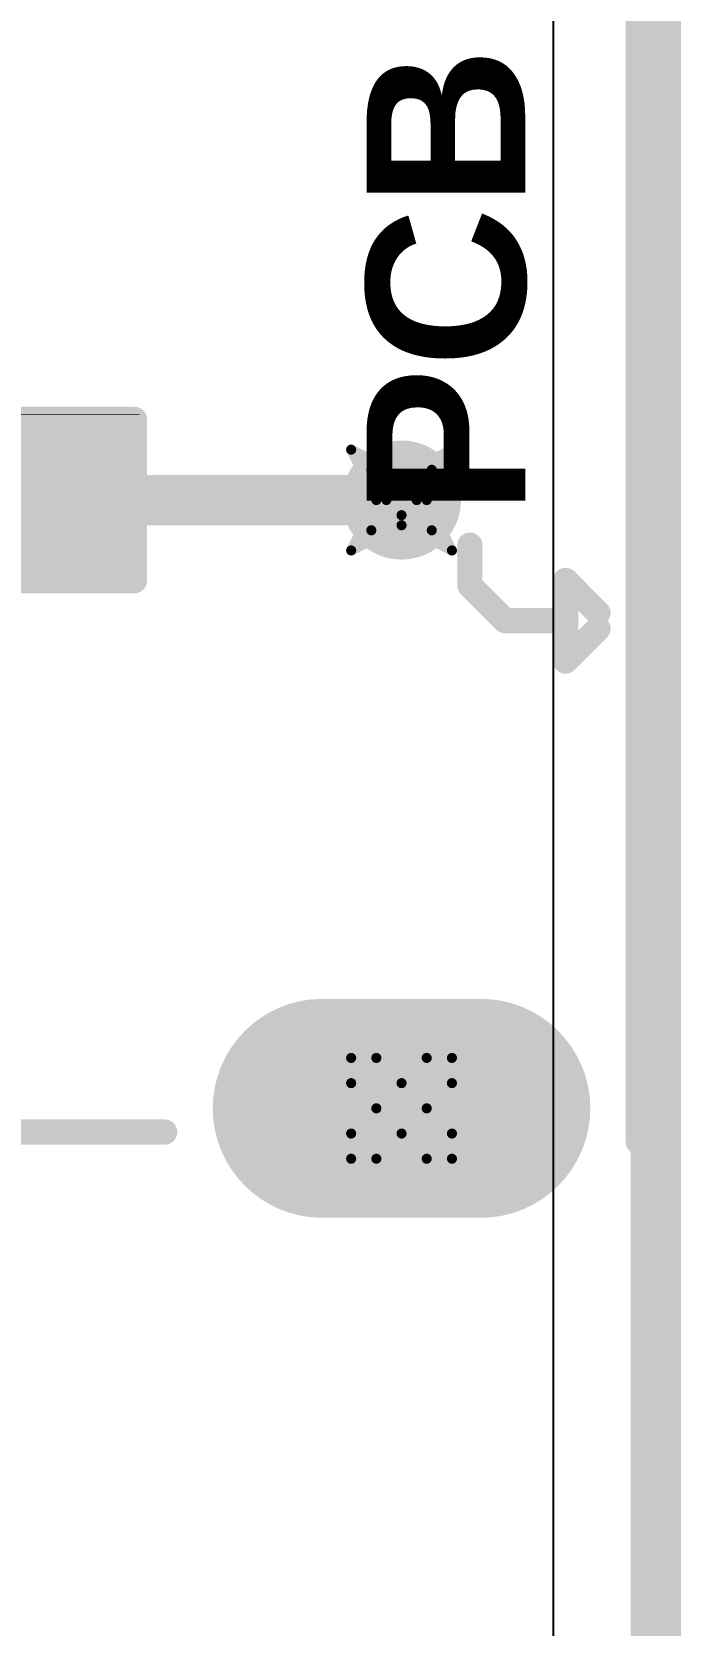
# Model space of a CAD drawing. Header units: inches. Extents: x -2 to 5376, y -4 to 5426.
# Drawn here: x 135.28 to 138.56, y 20.8 to 28.82 of the extents above; entities that cross this region are included whole.
import ezdxf

# ---------------------------------------------------------------- set-up
doc = ezdxf.new("R2010")
doc.units = ezdxf.units.IN
for name, color, linetype in [('Board Outline', 216, 'Continuous'), ('Bottom Layer', 5, 'Continuous'), ('Bottom Overlay', 54, 'Continuous'), ('Bottom Paste', 16, 'Continuous'), ('Bottom Solder', 6, 'Continuous'), ('Drill Drawing', 1, 'Continuous'), ('Layer 1', 16, 'Continuous'), ('Layer 2', 76, 'Continuous'), ('Mechanical 13', 56, 'Continuous'), ('Multi-Layer', 9, 'Continuous'), ('Pad Holes', 156, 'Continuous'), ('Top Layer', 1, 'Continuous'), ('Top Overlay', 2, 'Continuous'), ('Top Solder', 216, 'Continuous'), ('Via Holes', 16, 'Continuous')]:
    doc.layers.add(name, color=color, linetype=linetype)
doc.styles.add('Arial_Bold', font='', dxfattribs={"height": 0.2})
doc.styles.get('Arial_Bold').set_extended_font_data('Arial', bold=True)

# ---------------------------------------------------------------- blocks, each defined once
blk = doc.blocks.new('R___0402_B_169')
at = {"layer": 'Bottom Layer'}
for points in [[(-0.2413, 0.3175), (-0.2413, -0.3175), (-0.6985, -0.3175), (-0.6985, 0.3175)], [(0.6985, 0.3175), (0.6985, -0.3175), (0.2413, -0.3175), (0.2413, 0.3175)]]:
    blk.add_hatch(color=5, dxfattribs=at).paths.add_polyline_path(points)
at = {"layer": 'Bottom Paste'}
for points in [[(-0.2413, 0.3175), (-0.2413, -0.3175), (-0.6985, -0.3175), (-0.6985, 0.3175)], [(0.6985, 0.3175), (0.6985, -0.3175), (0.2413, -0.3175), (0.2413, 0.3175)]]:
    blk.add_hatch(color=16, dxfattribs=at).paths.add_polyline_path(points)
at = {"layer": 'Bottom Solder'}
for points in [[(-0.1863, 0.3725), (-0.1863, -0.3725), (-0.7535, -0.3725), (-0.7535, 0.3725)], [(0.7535, 0.3725), (0.7535, -0.3725), (0.1863, -0.3725), (0.1863, 0.3725)]]:
    blk.add_hatch(color=6, dxfattribs=at).paths.add_polyline_path(points)
at = {"layer": 'Bottom Overlay'}
for points in [[(-0.7874, -0.4064, 0.127, 0.127, 0), (-0.7874, 0.4064, 0.127, 0.127, 0)], [(-0.7874, 0.4064, 0.127, 0.127, 0), (0.7874, 0.4064, 0.127, 0.127, 0)], [(-0.8128, 0.4318, 0.00323, 0.00323, 0), (0.8128, 0.4318, 0.00323, 0.00323, 0)], [(0.7874, -0.4064, 0.127, 0.127, 0), (0.7874, 0.4064, 0.127, 0.127, 0)], [(-0.7874, -0.4064, 0.127, 0.127, 0), (0.7874, -0.4064, 0.127, 0.127, 0)]]:
    blk.add_lwpolyline(points, format="xyseb", dxfattribs=at)
for points in [[(-0.8191, 0.4064, 0.0635, 0.0635, 1), (-0.7556, 0.4064, 0.0635, 0.0635, 1)], [(-0.8191, 0.4064, 0.0635, 0.0635, 1), (-0.7556, 0.4064, 0.0635, 0.0635, 1)], [(-0.8136, 0.4318, 0.00161, 0.00161, 1), (-0.812, 0.4318, 0.00161, 0.00161, 1)], [(0.7556, 0.4064, 0.0635, 0.0635, 1), (0.8191, 0.4064, 0.0635, 0.0635, 1)], [(0.7556, 0.4064, 0.0635, 0.0635, 1), (0.8191, 0.4064, 0.0635, 0.0635, 1)], [(0.812, 0.4318, 0.00161, 0.00161, 1), (0.8136, 0.4318, 0.00161, 0.00161, 1)], [(-0.8191, -0.4064, 0.0635, 0.0635, 1), (-0.7556, -0.4064, 0.0635, 0.0635, 1)], [(-0.8191, -0.4064, 0.0635, 0.0635, 1), (-0.7556, -0.4064, 0.0635, 0.0635, 1)], [(0.7556, -0.4064, 0.0635, 0.0635, 1), (0.8191, -0.4064, 0.0635, 0.0635, 1)], [(0.7556, -0.4064, 0.0635, 0.0635, 1), (0.8191, -0.4064, 0.0635, 0.0635, 1)]]:
    blk.add_lwpolyline(points, format="xyseb", close=True, dxfattribs=at)
blk = doc.blocks.new('TYPE_C_31_M_12__255')
at = {"layer": 'Bottom Layer'}
h = blk.add_hatch(color=5, dxfattribs=at)
edge = h.paths.add_edge_path()
edge.add_arc((-4.325, -2.775), 0.45, 180, 360)
edge.add_line((-3.875, -2.775), (-3.875, -1.975))
edge.add_arc((-4.325, -1.975), 0.45, 0, 180)
edge.add_line((-4.775, -1.975), (-4.775, -2.775))
at = {"layer": 'Bottom Solder'}
h = blk.add_hatch(color=6, dxfattribs=at)
edge = h.paths.add_edge_path()
edge.add_arc((-4.325, -2.775), 0.5516, 180, 360)
edge.add_line((-3.7734, -2.775), (-3.7734, -1.975))
edge.add_arc((-4.325, -1.975), 0.5516, 0, 180)
edge.add_line((-4.8766, -1.975), (-4.8766, -2.775))
at = {"layer": 'Layer 1'}
h = blk.add_hatch(color=16, dxfattribs=at)
edge = h.paths.add_edge_path()
edge.add_arc((-4.325, -2.775), 0.45, 180, 360)
edge.add_line((-3.875, -2.775), (-3.875, -1.975))
edge.add_arc((-4.325, -1.975), 0.45, 0, 180)
edge.add_line((-4.775, -1.975), (-4.775, -2.775))
at = {"layer": 'Layer 2'}
h = blk.add_hatch(color=76, dxfattribs=at)
edge = h.paths.add_edge_path()
edge.add_arc((-4.325, -2.775), 0.45, 180, 360)
edge.add_line((-3.875, -2.775), (-3.875, -1.975))
edge.add_arc((-4.325, -1.975), 0.45, 0, 180)
edge.add_line((-4.775, -1.975), (-4.775, -2.775))
at = {"layer": 'Multi-Layer'}
h = blk.add_hatch(color=9, dxfattribs=at)
edge = h.paths.add_edge_path()
edge.add_arc((-4.325, -2.775), 0.45, 180, 360)
edge.add_line((-3.875, -2.775), (-3.875, -1.975))
edge.add_arc((-4.325, -1.975), 0.45, 0, 180)
edge.add_line((-4.775, -1.975), (-4.775, -2.775))
at = {"layer": 'Pad Holes'}
h = blk.add_hatch(color=7, dxfattribs=at)
edge = h.paths.add_edge_path()
edge.add_arc((-4.325, -2.775), 0.3, 180, 360)
edge.add_line((-4.025, -2.775), (-4.025, -1.975))
edge.add_arc((-4.325, -1.975), 0.3, 0, 180)
edge.add_line((-4.625, -1.975), (-4.625, -2.775))
at = {"layer": 'Top Layer'}
h = blk.add_hatch(color=1, dxfattribs=at)
edge = h.paths.add_edge_path()
edge.add_arc((-4.325, -2.775), 0.45, 180, 360)
edge.add_line((-3.875, -2.775), (-3.875, -1.975))
edge.add_arc((-4.325, -1.975), 0.45, 0, 180)
edge.add_line((-4.775, -1.975), (-4.775, -2.775))
at = {"layer": 'Top Solder'}
h = blk.add_hatch(color=216, dxfattribs=at)
edge = h.paths.add_edge_path()
edge.add_arc((-4.325, -2.775), 0.5516, 180, 360)
edge.add_line((-3.7734, -2.775), (-3.7734, -1.975))
edge.add_arc((-4.325, -1.975), 0.5516, 0, 180)
edge.add_line((-4.8766, -1.975), (-4.8766, -2.775))
at = {"layer": 'Mechanical 13'}
for points in [[(-1.6906, -2.7196, 0.127, 0.127, 0), (-1.8684, -2.8974, 0.127, 0.127, 0)], [(-1.6906, -2.7196, 0.127, 0.127, 0), (-1.4874, -2.7196, 0.127, 0.127, 0)], [(-1.8684, -2.8974, 0.127, 0.127, 0), (-1.8684, -3.2022, 0.127, 0.127, 0)], [(-2.0716, -3.2022, 0.127, 0.127, 0), (-1.9084, -3.3654, 0.127, 0.127, 0)], [(-2.0716, -3.2022, 0.127, 0.127, 0), (-1.8684, -3.2022, 0.127, 0.127, 0)], [(-1.8684, -3.2022, 0.127, 0.127, 0), (-1.6652, -3.2022, 0.127, 0.127, 0)], [(-1.6652, -3.2022, 0.127, 0.127, 0), (-1.8284, -3.3654, 0.127, 0.127, 0)]]:
    blk.add_lwpolyline(points, format="xyseb", dxfattribs=at)
for points in [[(-1.7223, -2.7196, 0.0635, 0.0635, 1), (-1.6588, -2.7196, 0.0635, 0.0635, 1)], [(-1.7223, -2.7196, 0.0635, 0.0635, 1), (-1.6588, -2.7196, 0.0635, 0.0635, 1)], [(-1.5191, -2.7196, 0.0635, 0.0635, 1), (-1.4556, -2.7196, 0.0635, 0.0635, 1)], [(-1.9001, -2.8974, 0.0635, 0.0635, 1), (-1.8366, -2.8974, 0.0635, 0.0635, 1)], [(-1.9001, -2.8974, 0.0635, 0.0635, 1), (-1.8366, -2.8974, 0.0635, 0.0635, 1)], [(-2.1033, -3.2022, 0.0635, 0.0635, 1), (-2.0398, -3.2022, 0.0635, 0.0635, 1)], [(-2.1033, -3.2022, 0.0635, 0.0635, 1), (-2.0398, -3.2022, 0.0635, 0.0635, 1)], [(-1.9001, -3.2022, 0.0635, 0.0635, 1), (-1.8366, -3.2022, 0.0635, 0.0635, 1)], [(-1.9001, -3.2022, 0.0635, 0.0635, 1), (-1.8366, -3.2022, 0.0635, 0.0635, 1)], [(-1.9001, -3.2022, 0.0635, 0.0635, 1), (-1.8366, -3.2022, 0.0635, 0.0635, 1)], [(-1.6969, -3.2022, 0.0635, 0.0635, 1), (-1.6334, -3.2022, 0.0635, 0.0635, 1)], [(-1.6969, -3.2022, 0.0635, 0.0635, 1), (-1.6334, -3.2022, 0.0635, 0.0635, 1)], [(-1.9401, -3.3654, 0.0635, 0.0635, 1), (-1.8766, -3.3654, 0.0635, 0.0635, 1)], [(-1.8601, -3.3654, 0.0635, 0.0635, 1), (-1.7966, -3.3654, 0.0635, 0.0635, 1)]]:
    blk.add_lwpolyline(points, format="xyseb", close=True, dxfattribs=at)
at = {"layer": 'Top Overlay'}
for points in [[(-4.4446, 0.4446, 0.127, 0.127, 0), (-4.4446, -1.181, 0.127, 0.127, 0)], [(-4.4954, -3.569, 0.127, 0.127, 0), (4.4954, -3.569, 0.127, 0.127, 0)]]:
    blk.add_lwpolyline(points, format="xyseb", dxfattribs=at)
for points in [[(-4.4763, -1.181, 0.0635, 0.0635, 1), (-4.4128, -1.181, 0.0635, 0.0635, 1)], [(-4.5271, -3.569, 0.0635, 0.0635, 1), (-4.4636, -3.569, 0.0635, 0.0635, 1)]]:
    blk.add_lwpolyline(points, format="xyseb", close=True, dxfattribs=at)
at = {"layer": 'Mechanical 13', "style": 'Arial_Bold'}
blk.add_text('PCB Edge', height=0.8, dxfattribs=at).set_placement((-1.3382, -2.9986))

msp = doc.modelspace()

# ---------------------------------------------------------------- hatches: boundary and pattern name
at = {"layer": 'Bottom Layer'}
h = msp.add_hatch(color=5, dxfattribs=at)
edge = h.paths.add_edge_path()
edge.add_arc((137.1474, 26.464), 0.3, 0, 360)
at = {"layer": 'Layer 1'}
h = msp.add_hatch(color=16, dxfattribs=at)
edge = h.paths.add_edge_path()
edge.add_arc((137.1474, 26.464), 0.3, 0, 360)
at = {"layer": 'Layer 2'}
h = msp.add_hatch(color=76, dxfattribs=at)
edge = h.paths.add_edge_path()
edge.add_arc((137.1474, 26.464), 0.3, 0, 360)
at = {"layer": 'Top Layer'}
h = msp.add_hatch(color=1, dxfattribs=at)
edge = h.paths.add_edge_path()
edge.add_arc((137.1474, 26.464), 0.3, 0, 360)
at = {"layer": 'Via Holes'}
h = msp.add_hatch(color=7, dxfattribs=at)
edge = h.paths.add_edge_path()
edge.add_arc((137.1474, 26.464), 0.15, 0, 360)

# ---------------------------------------------------------------- linework, layer by layer
at = {"layer": 'Board Outline'}
msp.add_lwpolyline([(138.43, -0.4428, 0.254, 0.254, 0), (138.43, 93.4612, 0.254, 0.254, 0)], format="xyseb", dxfattribs=at)
at = {"layer": 'Bottom Layer'}
msp.add_line((137.9121, 44.8056), (137.9121, 13.1313), dxfattribs=at)
msp.add_lwpolyline([(135.4836, 26.464, 0.254, 0.254, 0), (137.1474, 26.464, 0.254, 0.254, 0)], format="xyseb", dxfattribs=at)
for points in [[(135.4201, 26.464, 0.127, 0.127, 1), (135.5471, 26.464, 0.127, 0.127, 1)], [(137.0839, 26.464, 0.127, 0.127, 1), (137.2109, 26.464, 0.127, 0.127, 1)]]:
    msp.add_lwpolyline(points, format="xyseb", close=True, dxfattribs=at)
at = {"layer": 'Drill Drawing'}
for points in [[(136.8934, 26.718, 0.0508, 0.0508, 0), (137.1474, 26.591, 0.0508, 0.0508, 0)], [(136.8934, 26.718, 0.0508, 0.0508, 0), (137.0204, 26.464, 0.0508, 0.0508, 0)], [(137.1474, 26.591, 0.0508, 0.0508, 0), (137.4014, 26.718, 0.0508, 0.0508, 0)], [(137.2744, 26.464, 0.0508, 0.0508, 0), (137.4014, 26.718, 0.0508, 0.0508, 0)], [(136.995, 26.6164, 0.0508, 0.0508, 0), (137.1474, 26.5402, 0.0508, 0.0508, 0)], [(136.995, 26.6164, 0.0508, 0.0508, 0), (137.0712, 26.464, 0.0508, 0.0508, 0)], [(137.1474, 26.5402, 0.0508, 0.0508, 0), (137.2998, 26.6164, 0.0508, 0.0508, 0)], [(137.2236, 26.464, 0.0508, 0.0508, 0), (137.2998, 26.6164, 0.0508, 0.0508, 0)], [(136.8934, 26.21, 0.0508, 0.0508, 0), (137.0204, 26.464, 0.0508, 0.0508, 0)], [(136.995, 26.3116, 0.0508, 0.0508, 0), (137.0712, 26.464, 0.0508, 0.0508, 0)], [(136.995, 26.3116, 0.0508, 0.0508, 0), (137.1474, 26.3878, 0.0508, 0.0508, 0)], [(137.1474, 26.3878, 0.0508, 0.0508, 0), (137.2998, 26.3116, 0.0508, 0.0508, 0)], [(137.2236, 26.464, 0.0508, 0.0508, 0), (137.2998, 26.3116, 0.0508, 0.0508, 0)], [(137.2744, 26.464, 0.0508, 0.0508, 0), (137.4014, 26.21, 0.0508, 0.0508, 0)], [(136.8934, 26.21, 0.0508, 0.0508, 0), (137.1474, 26.337, 0.0508, 0.0508, 0)], [(137.1474, 26.337, 0.0508, 0.0508, 0), (137.4014, 26.21, 0.0508, 0.0508, 0)], [(136.8934, 23.5262, 0.0508, 0.0508, 0), (136.8934, 23.6532, 0.0508, 0.0508, 0)], [(136.8934, 23.6532, 0.0508, 0.0508, 0), (137.0204, 23.6532, 0.0508, 0.0508, 0)], [(137.0204, 23.6532, 0.0508, 0.0508, 0), (137.1474, 23.5262, 0.0508, 0.0508, 0)], [(137.1474, 23.5262, 0.0508, 0.0508, 0), (137.2744, 23.6532, 0.0508, 0.0508, 0)], [(137.2744, 23.6532, 0.0508, 0.0508, 0), (137.4014, 23.6532, 0.0508, 0.0508, 0)], [(137.4014, 23.5262, 0.0508, 0.0508, 0), (137.4014, 23.6532, 0.0508, 0.0508, 0)], [(136.8934, 23.5262, 0.0508, 0.0508, 0), (137.0204, 23.3992, 0.0508, 0.0508, 0)], [(137.2744, 23.3992, 0.0508, 0.0508, 0), (137.4014, 23.5262, 0.0508, 0.0508, 0)], [(136.8934, 23.2722, 0.0508, 0.0508, 0), (137.0204, 23.3992, 0.0508, 0.0508, 0)], [(137.2744, 23.3992, 0.0508, 0.0508, 0), (137.4014, 23.2722, 0.0508, 0.0508, 0)], [(136.8934, 23.1452, 0.0508, 0.0508, 0), (136.8934, 23.2722, 0.0508, 0.0508, 0)], [(137.0204, 23.1452, 0.0508, 0.0508, 0), (137.1474, 23.2722, 0.0508, 0.0508, 0)], [(137.1474, 23.2722, 0.0508, 0.0508, 0), (137.2744, 23.1452, 0.0508, 0.0508, 0)], [(137.4014, 23.1452, 0.0508, 0.0508, 0), (137.4014, 23.2722, 0.0508, 0.0508, 0)], [(136.8934, 23.1452, 0.0508, 0.0508, 0), (137.0204, 23.1452, 0.0508, 0.0508, 0)], [(137.2744, 23.1452, 0.0508, 0.0508, 0), (137.4014, 23.1452, 0.0508, 0.0508, 0)]]:
    msp.add_lwpolyline(points, format="xyseb", dxfattribs=at)
for points in [[(136.8807, 26.718, 0.0254, 0.0254, 1), (136.9061, 26.718, 0.0254, 0.0254, 1)], [(136.8807, 26.718, 0.0254, 0.0254, 1), (136.9061, 26.718, 0.0254, 0.0254, 1)], [(137.3887, 26.718, 0.0254, 0.0254, 1), (137.4141, 26.718, 0.0254, 0.0254, 1)], [(137.3887, 26.718, 0.0254, 0.0254, 1), (137.4141, 26.718, 0.0254, 0.0254, 1)], [(136.9823, 26.6164, 0.0254, 0.0254, 1), (137.0077, 26.6164, 0.0254, 0.0254, 1)], [(136.9823, 26.6164, 0.0254, 0.0254, 1), (137.0077, 26.6164, 0.0254, 0.0254, 1)], [(137.1347, 26.591, 0.0254, 0.0254, 1), (137.1601, 26.591, 0.0254, 0.0254, 1)], [(137.1347, 26.591, 0.0254, 0.0254, 1), (137.1601, 26.591, 0.0254, 0.0254, 1)], [(137.2871, 26.6164, 0.0254, 0.0254, 1), (137.3125, 26.6164, 0.0254, 0.0254, 1)], [(137.2871, 26.6164, 0.0254, 0.0254, 1), (137.3125, 26.6164, 0.0254, 0.0254, 1)], [(137.1347, 26.5402, 0.0254, 0.0254, 1), (137.1601, 26.5402, 0.0254, 0.0254, 1)], [(137.1347, 26.5402, 0.0254, 0.0254, 1), (137.1601, 26.5402, 0.0254, 0.0254, 1)], [(137.0077, 26.464, 0.0254, 0.0254, 1), (137.0331, 26.464, 0.0254, 0.0254, 1)], [(137.0077, 26.464, 0.0254, 0.0254, 1), (137.0331, 26.464, 0.0254, 0.0254, 1)], [(137.0585, 26.464, 0.0254, 0.0254, 1), (137.0839, 26.464, 0.0254, 0.0254, 1)], [(137.0585, 26.464, 0.0254, 0.0254, 1), (137.0839, 26.464, 0.0254, 0.0254, 1)], [(137.1347, 26.3878, 0.0254, 0.0254, 1), (137.1601, 26.3878, 0.0254, 0.0254, 1)], [(137.1347, 26.3878, 0.0254, 0.0254, 1), (137.1601, 26.3878, 0.0254, 0.0254, 1)], [(137.2109, 26.464, 0.0254, 0.0254, 1), (137.2363, 26.464, 0.0254, 0.0254, 1)], [(137.2109, 26.464, 0.0254, 0.0254, 1), (137.2363, 26.464, 0.0254, 0.0254, 1)], [(137.2617, 26.464, 0.0254, 0.0254, 1), (137.2871, 26.464, 0.0254, 0.0254, 1)], [(137.2617, 26.464, 0.0254, 0.0254, 1), (137.2871, 26.464, 0.0254, 0.0254, 1)], [(136.9823, 26.3116, 0.0254, 0.0254, 1), (137.0077, 26.3116, 0.0254, 0.0254, 1)], [(136.9823, 26.3116, 0.0254, 0.0254, 1), (137.0077, 26.3116, 0.0254, 0.0254, 1)], [(137.1347, 26.337, 0.0254, 0.0254, 1), (137.1601, 26.337, 0.0254, 0.0254, 1)], [(137.1347, 26.337, 0.0254, 0.0254, 1), (137.1601, 26.337, 0.0254, 0.0254, 1)], [(137.2871, 26.3116, 0.0254, 0.0254, 1), (137.3125, 26.3116, 0.0254, 0.0254, 1)], [(137.2871, 26.3116, 0.0254, 0.0254, 1), (137.3125, 26.3116, 0.0254, 0.0254, 1)], [(136.8807, 26.21, 0.0254, 0.0254, 1), (136.9061, 26.21, 0.0254, 0.0254, 1)], [(136.8807, 26.21, 0.0254, 0.0254, 1), (136.9061, 26.21, 0.0254, 0.0254, 1)], [(137.3887, 26.21, 0.0254, 0.0254, 1), (137.4141, 26.21, 0.0254, 0.0254, 1)], [(137.3887, 26.21, 0.0254, 0.0254, 1), (137.4141, 26.21, 0.0254, 0.0254, 1)], [(136.8807, 23.6532, 0.0254, 0.0254, 1), (136.9061, 23.6532, 0.0254, 0.0254, 1)], [(136.8807, 23.6532, 0.0254, 0.0254, 1), (136.9061, 23.6532, 0.0254, 0.0254, 1)], [(137.0077, 23.6532, 0.0254, 0.0254, 1), (137.0331, 23.6532, 0.0254, 0.0254, 1)], [(137.0077, 23.6532, 0.0254, 0.0254, 1), (137.0331, 23.6532, 0.0254, 0.0254, 1)], [(137.2617, 23.6532, 0.0254, 0.0254, 1), (137.2871, 23.6532, 0.0254, 0.0254, 1)], [(137.2617, 23.6532, 0.0254, 0.0254, 1), (137.2871, 23.6532, 0.0254, 0.0254, 1)], [(137.3887, 23.6532, 0.0254, 0.0254, 1), (137.4141, 23.6532, 0.0254, 0.0254, 1)], [(137.3887, 23.6532, 0.0254, 0.0254, 1), (137.4141, 23.6532, 0.0254, 0.0254, 1)], [(136.8807, 23.5262, 0.0254, 0.0254, 1), (136.9061, 23.5262, 0.0254, 0.0254, 1)], [(136.8807, 23.5262, 0.0254, 0.0254, 1), (136.9061, 23.5262, 0.0254, 0.0254, 1)], [(137.1347, 23.5262, 0.0254, 0.0254, 1), (137.1601, 23.5262, 0.0254, 0.0254, 1)], [(137.1347, 23.5262, 0.0254, 0.0254, 1), (137.1601, 23.5262, 0.0254, 0.0254, 1)], [(137.3887, 23.5262, 0.0254, 0.0254, 1), (137.4141, 23.5262, 0.0254, 0.0254, 1)], [(137.3887, 23.5262, 0.0254, 0.0254, 1), (137.4141, 23.5262, 0.0254, 0.0254, 1)], [(137.0077, 23.3992, 0.0254, 0.0254, 1), (137.0331, 23.3992, 0.0254, 0.0254, 1)], [(137.0077, 23.3992, 0.0254, 0.0254, 1), (137.0331, 23.3992, 0.0254, 0.0254, 1)], [(137.2617, 23.3992, 0.0254, 0.0254, 1), (137.2871, 23.3992, 0.0254, 0.0254, 1)], [(137.2617, 23.3992, 0.0254, 0.0254, 1), (137.2871, 23.3992, 0.0254, 0.0254, 1)], [(136.8807, 23.2722, 0.0254, 0.0254, 1), (136.9061, 23.2722, 0.0254, 0.0254, 1)], [(136.8807, 23.2722, 0.0254, 0.0254, 1), (136.9061, 23.2722, 0.0254, 0.0254, 1)], [(137.1347, 23.2722, 0.0254, 0.0254, 1), (137.1601, 23.2722, 0.0254, 0.0254, 1)], [(137.1347, 23.2722, 0.0254, 0.0254, 1), (137.1601, 23.2722, 0.0254, 0.0254, 1)], [(137.3887, 23.2722, 0.0254, 0.0254, 1), (137.4141, 23.2722, 0.0254, 0.0254, 1)], [(137.3887, 23.2722, 0.0254, 0.0254, 1), (137.4141, 23.2722, 0.0254, 0.0254, 1)], [(136.8807, 23.1452, 0.0254, 0.0254, 1), (136.9061, 23.1452, 0.0254, 0.0254, 1)], [(136.8807, 23.1452, 0.0254, 0.0254, 1), (136.9061, 23.1452, 0.0254, 0.0254, 1)], [(137.0077, 23.1452, 0.0254, 0.0254, 1), (137.0331, 23.1452, 0.0254, 0.0254, 1)], [(137.0077, 23.1452, 0.0254, 0.0254, 1), (137.0331, 23.1452, 0.0254, 0.0254, 1)], [(137.2617, 23.1452, 0.0254, 0.0254, 1), (137.2871, 23.1452, 0.0254, 0.0254, 1)], [(137.2617, 23.1452, 0.0254, 0.0254, 1), (137.2871, 23.1452, 0.0254, 0.0254, 1)], [(137.3887, 23.1452, 0.0254, 0.0254, 1), (137.4141, 23.1452, 0.0254, 0.0254, 1)], [(137.3887, 23.1452, 0.0254, 0.0254, 1), (137.4141, 23.1452, 0.0254, 0.0254, 1)]]:
    msp.add_lwpolyline(points, format="xyseb", close=True, dxfattribs=at)
at = {"layer": 'Layer 1'}
msp.add_line((137.9121, 44.8056), (137.9121, 9.8234), dxfattribs=at)
at = {"layer": 'Layer 2'}
msp.add_line((137.9121, 44.8056), (137.9121, 9.8234), dxfattribs=at)
at = {"layer": 'Top Layer'}
msp.add_line((137.9121, 44.8056), (137.9121, 12.3253), dxfattribs=at)

# ---------------------------------------------------------------- block references
at = {"rotation": 90}
msp.add_blockref('TYPE_C_31_M_12__255', (134.7724, 27.7242), dxfattribs=at)
msp.add_blockref('R___0402_B_169', (135.0137, 26.464))

doc.saveas('drawing.dxf')
